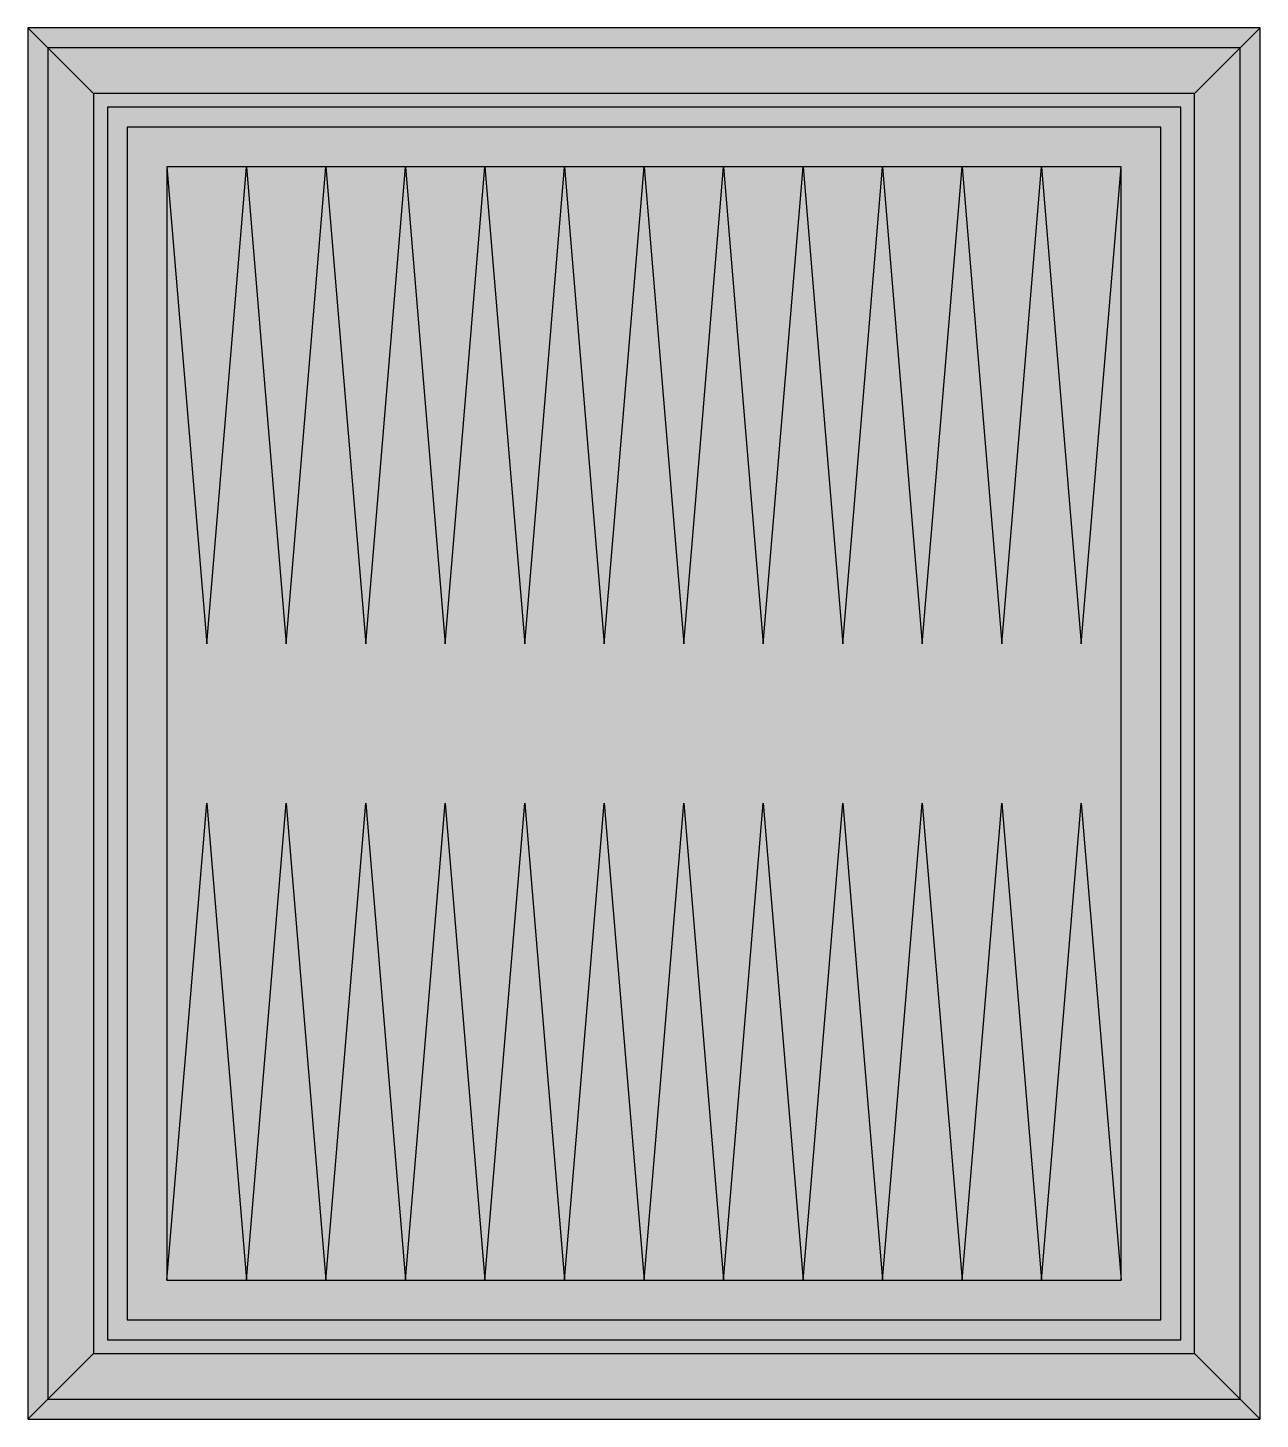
# Model space of a CAD drawing. Header units: inches. Extents: x 48.6 to 64.1, y 9.6 to 27.1.
import ezdxf

# ---------------------------------------------------------------- set-up
doc = ezdxf.new("R2010")
doc.units = ezdxf.units.IN
doc.header["$MEASUREMENT"] = 0
doc.layers.add('Visible Lines', color=1, linetype='Continuous')

# ---------------------------------------------------------------- blocks, each defined once
blk = doc.blocks.new('*U2')
at = {"layer": 'Visible Lines'}
for p, q in [((-0.5, -3), (0, 3)), ((0, 3), (0.5, -3))]:
    blk.add_line(p, q, dxfattribs=at)
blk = doc.blocks.new('*U3')
at = {"layer": 'Visible Lines', "color": 0, "linetype": 'ByBlock', "lineweight": -2, "transparency": 16777216}
for p in [(0, 0), (1, 0), (2, 0), (3, 0), (4, 0), (5, 0), (6, 0), (7, 0), (8, 0), (9, 0), (10, 0), (11, 0)]:
    blk.add_blockref('*U2', p, dxfattribs=at)
blk = doc.blocks.new('*U4')
at = {"layer": 'Visible Lines'}
for p, q in [((-0.5, -3), (0, 3)), ((0, 3), (0.5, -3))]:
    blk.add_line(p, q, dxfattribs=at)
blk = doc.blocks.new('*U6')
at = {"layer": 'Visible Lines', "color": 0, "linetype": 'ByBlock', "lineweight": -2, "transparency": 16777216}
for p in [(0, 0), (1, 0), (2, 0), (3, 0), (4, 0), (5, 0), (6, 0), (7, 0), (8, 0), (9, 0), (10, 0), (11, 0)]:
    blk.add_blockref('*U4', p, dxfattribs=at)

msp = doc.modelspace()

# ---------------------------------------------------------------- hatches: boundary and pattern name
at = {"layer": 'Visible Lines'}
h = msp.add_hatch(color=256, dxfattribs=at)
h.dxf.hatch_style = 1
h.paths.add_polyline_path([(49.45, 26.3), (48.875, 26.875), (48.875, 9.875), (49.45, 10.45)], flags=17)
h.paths.add_polyline_path([(63.875, 26.875), (48.875, 26.875), (49.45, 26.3), (63.3, 26.3)], flags=17)
h.paths.add_polyline_path([(63.875, 26.875), (63.3, 26.3), (63.3, 10.45), (63.875, 9.875)], flags=17)
h.paths.add_polyline_path([(63.3, 10.45), (49.45, 10.45), (48.875, 9.875), (63.875, 9.875)], flags=17)
h.paths.add_polyline_path([(48.875, 26.875), (63.875, 26.875), (63.875, 9.875), (48.875, 9.875), (48.625, 9.625), (64.125, 9.625), (64.125, 27.125), (48.625, 27.125), (48.625, 9.625), (48.875, 9.875)])
h = msp.add_hatch(color=256, dxfattribs=at)
h.dxf.hatch_style = 1
h.paths.add_polyline_path([(63.3, 26.3), (49.45, 26.3), (49.45, 10.45), (63.3, 10.45)])
h.paths.add_polyline_path([(63.125, 10.625), (49.625, 10.625), (49.625, 26.125), (63.125, 26.125)], flags=16)
h.paths.add_polyline_path([(62.875, 10.875), (49.875, 10.875), (49.875, 25.875), (62.875, 25.875)], flags=0)
h.paths.add_polyline_path([(62.375, 11.375), (50.375, 11.375), (50.375, 25.375), (62.375, 25.375)], flags=0)
at = {"layer": 'Visible Lines', "true_color": 0x136734}
h = msp.add_hatch(color=116, dxfattribs=at)
h.dxf.hatch_style = 1
h.paths.add_polyline_path([(63.125, 26.125), (49.625, 26.125), (49.625, 10.625), (63.125, 10.625)])
h.paths.add_polyline_path([(49.875, 25.875), (62.875, 25.875), (62.875, 10.875), (49.875, 10.875)], flags=16)
at = {"layer": 'Visible Lines'}
h = msp.add_hatch(color=256, dxfattribs=at)
h.dxf.hatch_style = 1
h.paths.add_polyline_path([(62.875, 25.875), (49.875, 25.875), (49.875, 10.875), (62.875, 10.875)])
h.paths.add_polyline_path([(62.375, 11.375), (50.375, 11.375), (50.375, 25.375), (62.375, 25.375)], flags=16)
h = msp.add_hatch(color=256, dxfattribs=at)
h.dxf.hatch_style = 1
h.paths.add_polyline_path([(51.375, 25.375), (50.375, 25.375), (50.875, 19.375)])
h.paths.add_polyline_path([(53.375, 25.375), (52.375, 25.375), (52.875, 19.375)])
h.paths.add_polyline_path([(55.375, 25.375), (54.375, 25.375), (54.875, 19.375)])
h.paths.add_polyline_path([(57.375, 25.375), (56.375, 25.375), (56.875, 19.375)])
h.paths.add_polyline_path([(59.375, 25.375), (58.375, 25.375), (58.875, 19.375)])
h.paths.add_polyline_path([(61.375, 25.375), (60.375, 25.375), (60.875, 19.375)])
h.paths.add_polyline_path([(53.875, 17.375), (53.375, 11.375), (54.375, 11.375)])
h.paths.add_polyline_path([(51.875, 17.375), (51.375, 11.375), (52.375, 11.375)])
h.paths.add_polyline_path([(55.875, 17.375), (55.375, 11.375), (56.375, 11.375)])
h.paths.add_polyline_path([(57.875, 17.375), (57.375, 11.375), (58.375, 11.375)])
h.paths.add_polyline_path([(59.875, 17.375), (59.375, 11.375), (60.375, 11.375)])
h.paths.add_polyline_path([(61.875, 17.375), (61.375, 11.375), (62.375, 11.375)])
h = msp.add_hatch(color=256, dxfattribs=at)
h.dxf.hatch_style = 1
h.paths.add_polyline_path([(62.375, 25.375), (61.875, 19.375), (61.375, 25.375), (60.875, 19.375), (60.375, 25.375), (59.875, 19.375), (59.375, 25.375), (58.875, 19.375), (58.375, 25.375), (57.875, 19.375), (57.375, 25.375), (56.875, 19.375), (56.375, 25.375), (55.875, 19.375), (55.375, 25.375), (54.875, 19.375), (54.375, 25.375), (53.875, 19.375), (53.375, 25.375), (52.875, 19.375), (52.375, 25.375), (51.875, 19.375), (51.375, 25.375), (50.875, 19.375), (50.375, 25.375), (50.375, 11.375), (50.875, 17.375), (51.375, 11.375), (51.875, 17.375), (52.375, 11.375), (52.875, 17.375), (53.375, 11.375), (53.875, 17.375), (54.375, 11.375), (54.875, 17.375), (55.375, 11.375), (55.875, 17.375), (56.375, 11.375), (56.875, 17.375), (57.375, 11.375), (57.875, 17.375), (58.375, 11.375), (58.875, 17.375), (59.375, 11.375), (59.875, 17.375), (60.375, 11.375), (60.875, 17.375), (61.375, 11.375), (61.875, 17.375), (62.375, 11.375)])
at = {"layer": 'Visible Lines', "true_color": 0x136734}
h = msp.add_hatch(color=116, dxfattribs=at)
h.dxf.hatch_style = 1
h.paths.add_polyline_path([(52.375, 25.375), (51.375, 25.375), (51.875, 19.375)])
h.paths.add_polyline_path([(54.375, 25.375), (53.375, 25.375), (53.875, 19.375)])
h.paths.add_polyline_path([(56.375, 25.375), (55.375, 25.375), (55.875, 19.375)])
h.paths.add_polyline_path([(58.375, 25.375), (57.375, 25.375), (57.875, 19.375)])
h.paths.add_polyline_path([(60.375, 25.375), (59.375, 25.375), (59.875, 19.375)])
h.paths.add_polyline_path([(62.375, 25.375), (61.375, 25.375), (61.875, 19.375)])
h = msp.add_hatch(color=116, dxfattribs=at)
h.dxf.hatch_style = 1
h.paths.add_polyline_path([(50.875, 17.375), (50.375, 11.375), (51.375, 11.375)])
h.paths.add_polyline_path([(52.875, 17.375), (52.375, 11.375), (53.375, 11.375)])
h.paths.add_polyline_path([(54.875, 17.375), (54.375, 11.375), (55.375, 11.375)])
h.paths.add_polyline_path([(56.875, 17.375), (56.375, 11.375), (57.375, 11.375)])
h.paths.add_polyline_path([(58.875, 17.375), (58.375, 11.375), (59.375, 11.375)])
h.paths.add_polyline_path([(60.875, 17.375), (60.375, 11.375), (61.375, 11.375)])

# ---------------------------------------------------------------- linework, layer by layer
at = {"layer": 'Visible Lines'}
for p, q in [((49.45, 26.3), (48.625, 27.125)), ((63.3, 26.3), (64.125, 27.125)), ((49.45, 10.45), (48.625, 9.625)), ((63.3, 10.45), (64.125, 9.625))]:
    msp.add_line(p, q, dxfattribs=at)
for points in [[(48.625, 9.625), (64.125, 9.625), (64.125, 27.125), (48.625, 27.125)], [(48.875, 9.875), (63.875, 9.875), (63.875, 26.875), (48.875, 26.875)], [(49.45, 10.45), (63.3, 10.45), (63.3, 26.3), (49.45, 26.3)], [(49.625, 10.625), (63.125, 10.625), (63.125, 26.125), (49.625, 26.125)], [(49.875, 10.875), (62.875, 10.875), (62.875, 25.875), (49.875, 25.875)], [(50.375, 11.375), (62.375, 11.375), (62.375, 25.375), (50.375, 25.375)]]:
    msp.add_lwpolyline(points, close=True, dxfattribs=at)

# ---------------------------------------------------------------- block references
at = {"layer": 'Visible Lines', "xscale": -1, "rotation": 180}
msp.add_blockref('*U6', (50.875, 22.375), dxfattribs=at)
at = {"layer": 'Visible Lines'}
msp.add_blockref('*U3', (50.875, 14.375), dxfattribs=at)

doc.saveas('drawing.dxf')
